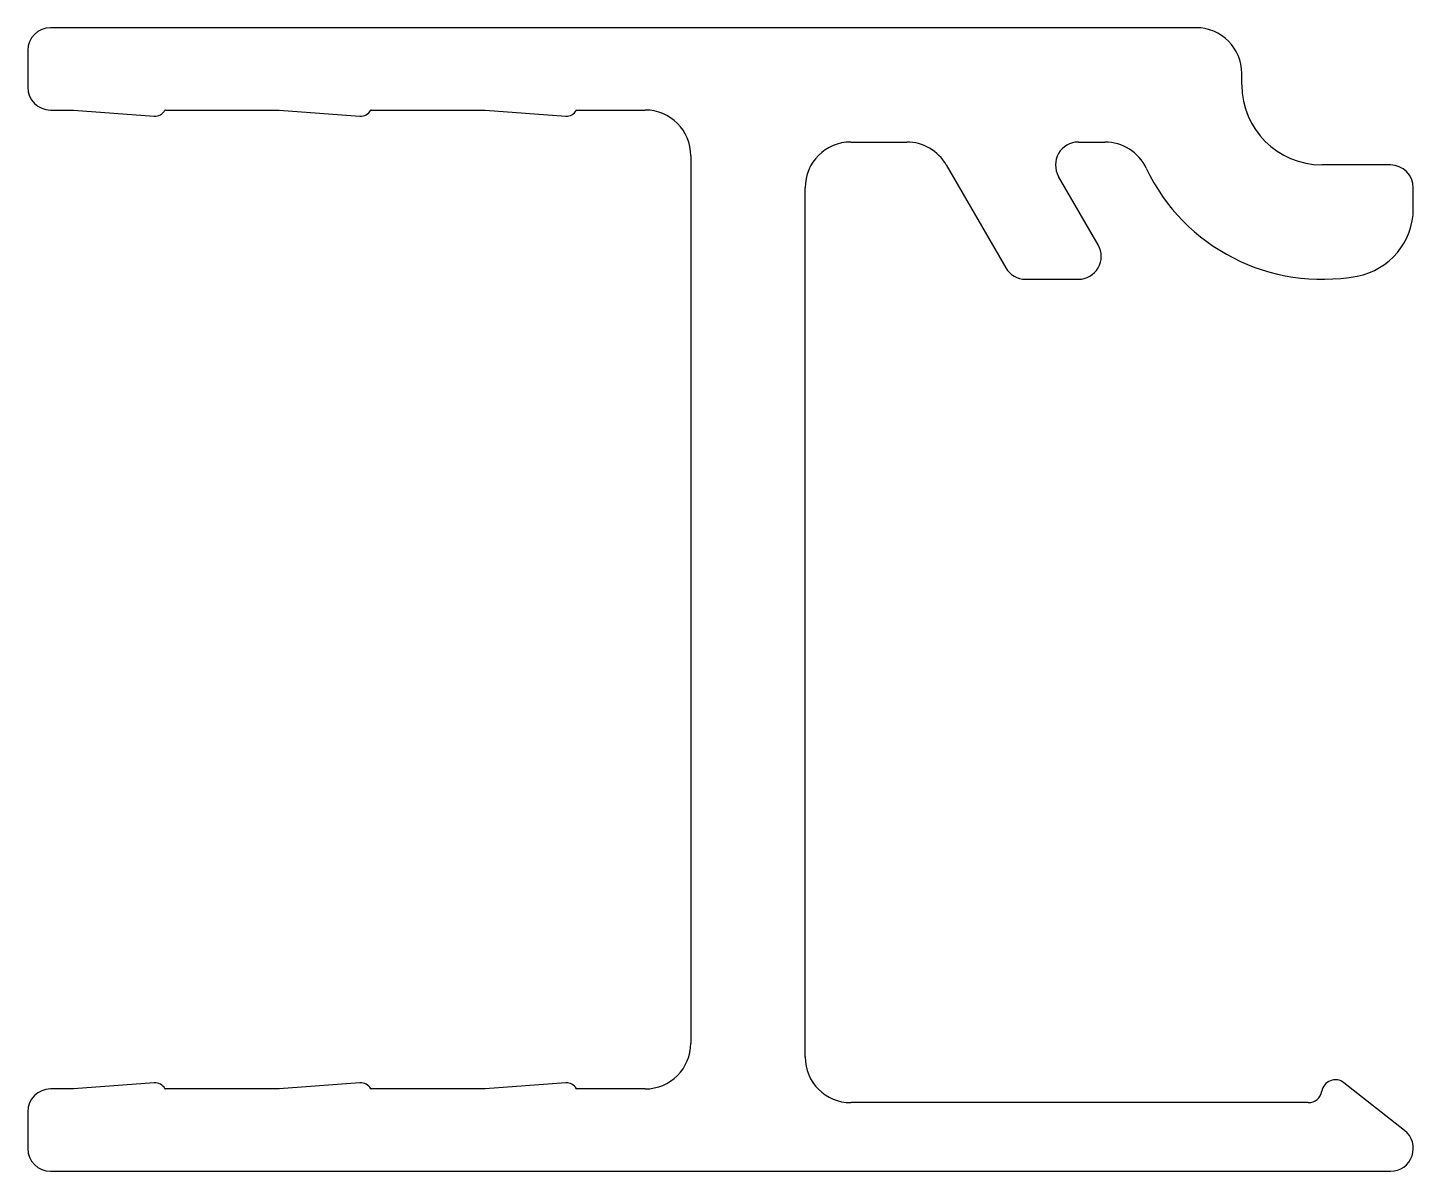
# Model space of a CAD drawing. Extents: x 1.9 to 32.2, y 2 to 27.
import ezdxf

# ---------------------------------------------------------------- set-up
doc = ezdxf.new("R2010")
doc.units = 0
doc.layers.get('0').update_dxf_attribs({"linetype": 'CONTINUOUS'})

msp = doc.modelspace()

# ---------------------------------------------------------------- linework, layer by layer
for p, q in [((27.438, 27.015), (2.39, 27.015)), ((1.89, 26.515), (1.89, 25.715)), ((28.438, 25.765), (28.438, 26.015)), ((2.39, 25.215), (2.89, 25.215)), ((2.89, 25.215), (4.654, 25.082)), ((4.9, 25.215), (7.39, 25.215)), ((7.39, 25.215), (9.154, 25.082)), ((9.4, 25.215), (11.89, 25.215)), ((11.89, 25.215), (13.654, 25.082)), ((13.9, 25.215), (15.39, 25.215)), ((19.89, 24.515), (21.111, 24.515)), ((24.864, 24.515), (25.445, 24.515)), ((16.39, 24.215), (16.39, 4.815)), ((21.977, 24.015), (23.276, 21.765)), ((31.688, 24.015), (30.188, 24.015)), ((25.297, 22.265), (24.431, 23.765)), ((18.89, 4.515), (18.89, 23.515)), ((32.188, 23.06), (32.188, 23.515)), ((23.709, 21.515), (24.864, 21.515)), ((4.654, 3.947), (2.89, 3.815)), ((9.154, 3.947), (7.39, 3.815)), ((13.654, 3.947), (11.89, 3.815)), ((31.997, 2.908), (30.669, 3.951)), ((2.89, 3.815), (2.39, 3.815)), ((7.39, 3.815), (4.9, 3.815)), ((11.89, 3.815), (9.4, 3.815)), ((15.39, 3.815), (13.9, 3.815)), ((29.892, 3.515), (19.89, 3.515)), ((1.89, 3.315), (1.89, 2.515)), ((2.39, 2.015), (31.688, 2.015))]:
    msp.add_line(p, q)
for centre, radius, start, end in [((2.39, 26.515), 0.5, 90, 180), ((27.438, 26.015), 1, 0, 90), ((30.188, 25.765), 1.75, 180, 270), ((2.39, 25.715), 0.5, 180, 270), ((4.673, 25.332), 0.25, 265.7108, 330.7684), ((4.9, 25.205), 0.01, 90, 150.7684), ((9.173, 25.332), 0.25, 265.7108, 330.7684), ((9.4, 25.205), 0.01, 90, 150.7684), ((13.673, 25.332), 0.25, 265.7108, 330.7684), ((13.9, 25.205), 0.01, 90, 150.7684), ((15.39, 24.215), 1, 0, 90), ((19.89, 23.515), 1, 90, 180), ((21.111, 23.515), 1, 30, 90), ((24.864, 24.015), 0.5, 90, 210), ((25.445, 23.515), 1, 25.3769, 90), ((30.188, 25.765), 4.25, 205.3769, 280.4757), ((31.688, 23.515), 0.5, 0, 90), ((30.688, 23.06), 1.5, 280.4757, 0), ((24.864, 22.015), 0.5, 270, 30), ((23.709, 22.015), 0.5, 210, 270), ((15.39, 4.815), 1, 270, 0), ((19.89, 4.515), 1, 180, 270), ((4.673, 3.698), 0.25, 29.2316, 94.2892), ((9.173, 3.698), 0.25, 29.2316, 94.2892), ((13.673, 3.698), 0.25, 29.2316, 94.2892), ((30.484, 3.715), 0.3, 51.8562, 170.4059), ((2.39, 3.315), 0.5, 90, 180), ((4.9, 3.825), 0.01, 209.2316, 270), ((9.4, 3.825), 0.01, 209.2316, 270), ((13.9, 3.825), 0.01, 209.2316, 270), ((29.892, 3.815), 0.3, 270, 350.4059), ((31.688, 2.515), 0.5, 270, 51.8562), ((2.39, 2.515), 0.5, 180, 270)]:
    msp.add_arc(centre, radius, start, end)

doc.saveas('drawing.dxf')
